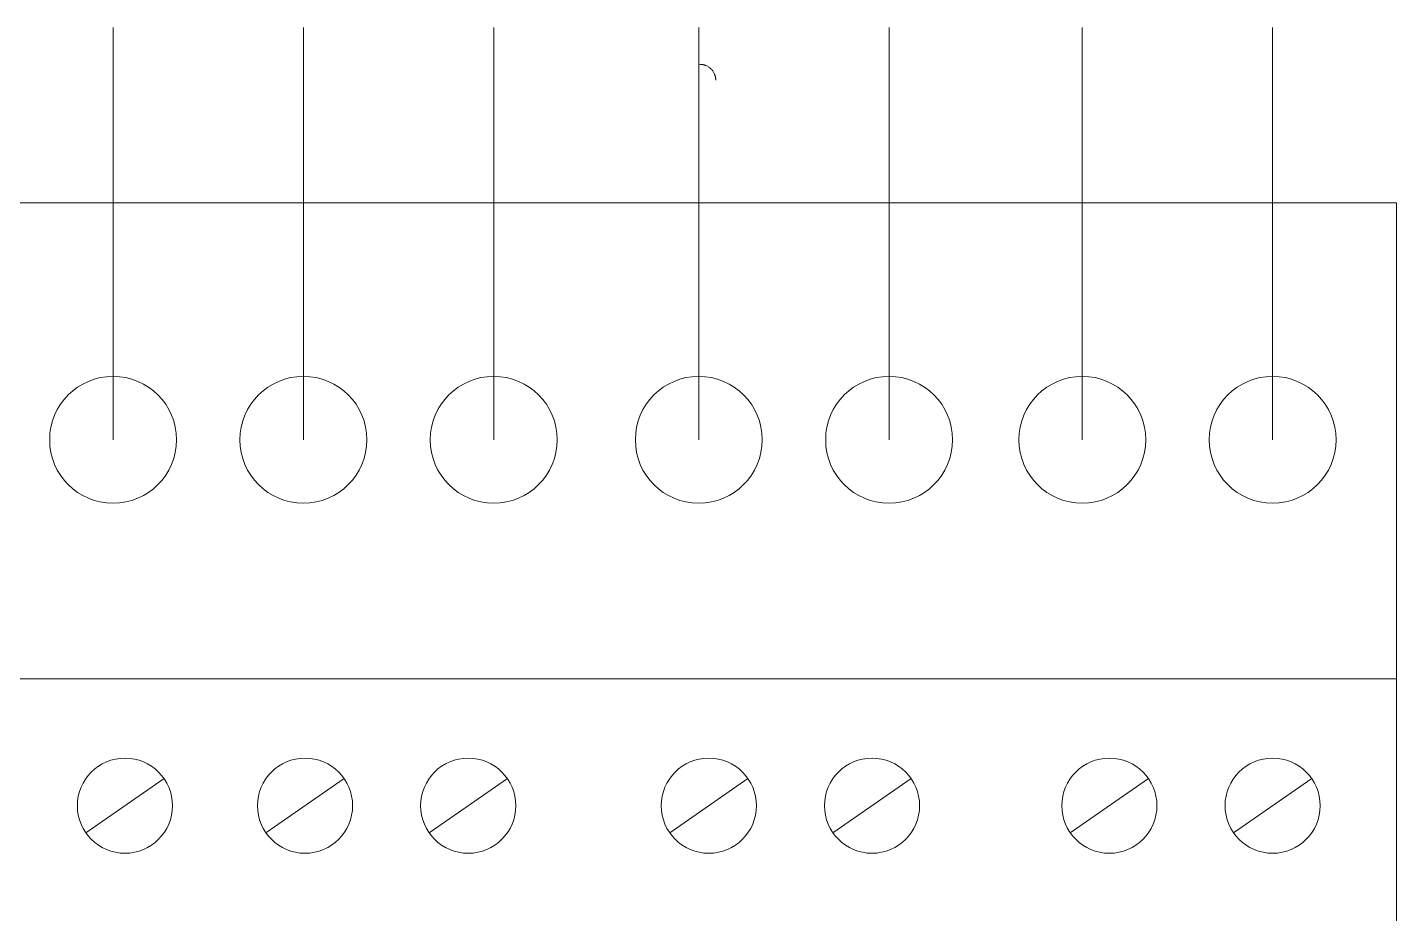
# Model space of a CAD drawing. Header units: millimetres. Extents: x 35.02 to 42.05, y 15.38 to 24.94.
# Drawn here: x 37.735 to 42.051, y 22.143 to 24.937 of the extents above; entities that cross this region are included whole.
import ezdxf

# ---------------------------------------------------------------- set-up
doc = ezdxf.new("R2010")
doc.units = ezdxf.units.MM
doc.header["$LTSCALE"] = 20
doc.layers.get('0').update_dxf_attribs({"lineweight": 5})
doc.layers.add('1', color=7, linetype='Continuous', lineweight=5)
doc.layers.add('Smart box Ultra', color=7, linetype='Continuous', lineweight=5)

msp = doc.modelspace()

# ---------------------------------------------------------------- linework, layer by layer
at = {"color": 7, "lineweight": 15}
for p, q in [((37.9189, 22.3977), (38.1655, 22.5686)), ((38.4866, 22.3977), (38.7331, 22.5686)), ((39.0012, 22.3977), (39.2477, 22.5686)), ((39.7596, 22.3977), (40.0061, 22.5686)), ((40.2742, 22.3977), (40.5207, 22.5686)), ((41.0223, 22.3977), (41.2689, 22.5686)), ((41.5369, 22.3977), (41.7834, 22.5686))]:
    msp.add_line(p, q, dxfattribs=at)
for centre in [(38.0422, 22.4831), (38.6099, 22.4831), (39.1244, 22.4831), (39.8829, 22.4831), (40.3974, 22.4831), (41.1456, 22.4831), (41.6602, 22.4831)]:
    msp.add_circle(centre, 0.15, dxfattribs=at)
at = {"layer": '1', "color": 255, "lineweight": 15}
msp.add_open_spline([(39.9047, 24.7699), (39.9047, 24.7906), (39.8754, 24.8199), (39.8547, 24.8199), (39.8754, 24.8199), (39.9047, 24.7906), (39.9047, 24.7699)], degree=2, knots=[0, 0, 0, 0.25, 0.5, 0.5, 0.75, 1, 1, 1], dxfattribs=at)
at = {"layer": 'Smart box Ultra', "color": 7, "lineweight": 15}
for p, q in [((38.0049, 23.6365), (38.0049, 24.9365)), ((38.6049, 23.6365), (38.6049, 24.9365)), ((39.2049, 23.6365), (39.2049, 24.9365)), ((39.8512, 23.6365), (39.8512, 24.9365)), ((40.4512, 23.6365), (40.4512, 24.9365)), ((41.0602, 23.6365), (41.0602, 24.9365)), ((41.6602, 23.6365), (41.6602, 24.9365)), ((35.0227, 24.3831), (42.0511, 24.3831)), ((35.0227, 24.3831), (42.0511, 24.3831)), ((42.0511, 24.3831), (42.0511, 15.3831)), ((42.0511, 24.3831), (42.0511, 15.3831)), ((42.0511, 22.8831), (35.0227, 22.8831)), ((42.0511, 22.8831), (35.0227, 22.8831))]:
    msp.add_line(p, q, dxfattribs=at)
for centre in [(38.0049, 23.6365), (38.6049, 23.6365), (39.2049, 23.6365), (39.8512, 23.6365), (40.4512, 23.6365), (41.0602, 23.6365), (41.6602, 23.6365)]:
    msp.add_circle(centre, 0.2, dxfattribs=at)

doc.saveas('drawing.dxf')
